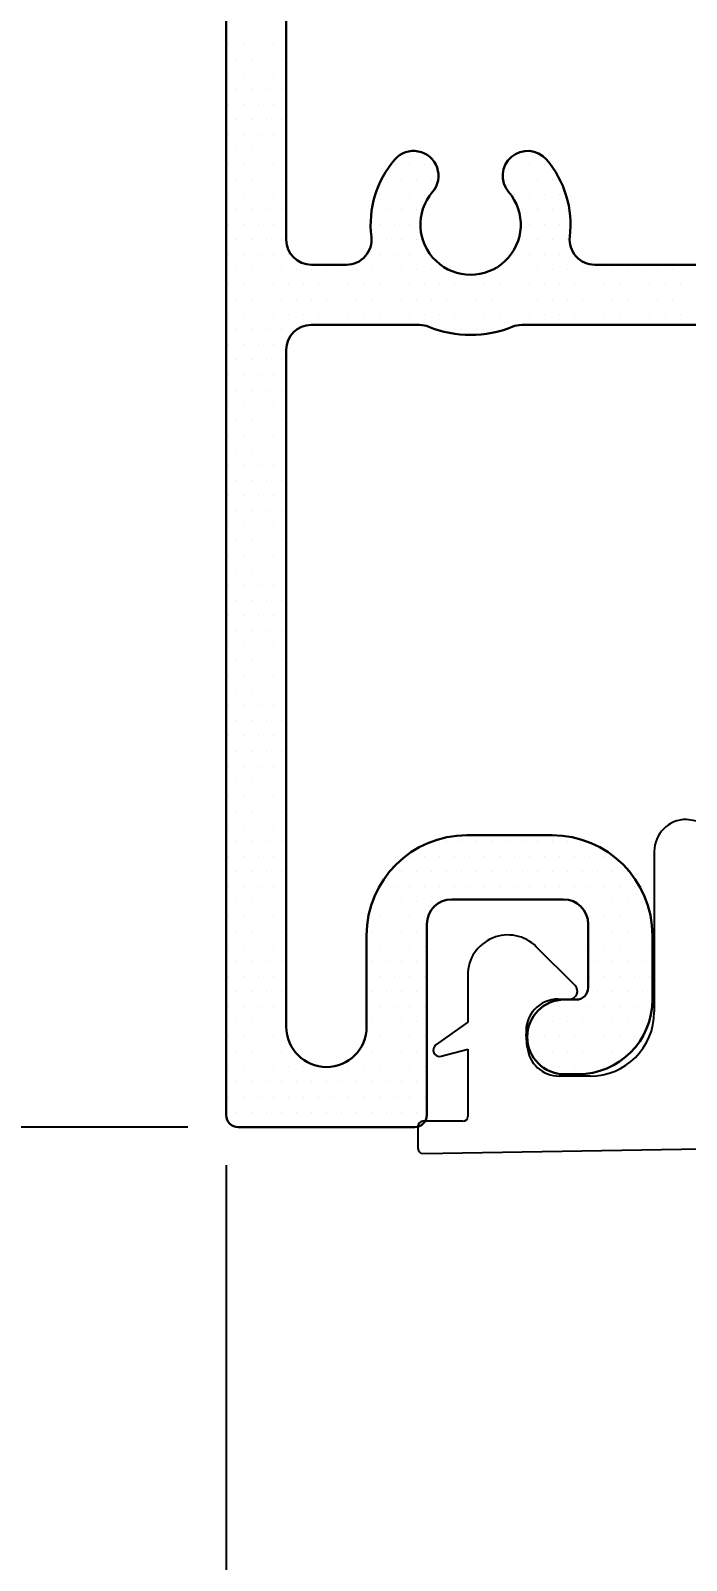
# Model space of a CAD drawing. Header units: inches. Extents: x 3.8 to 36.3, y 0.9 to 43.6.
# Drawn here: x 5.826 to 6.643, y 17.235 to 19.142 of the extents above; entities that cross this region are included whole.
import ezdxf

# ---------------------------------------------------------------- set-up
doc = ezdxf.new("R2010")
doc.units = ezdxf.units.IN
doc.header["$MEASUREMENT"] = 0
for name, color, linetype in [('R-ANNO-DIMS', 3, 'Continuous'), ('R-SWTS-DET1', 1, 'Continuous'), ('R-SWTS-PAT1', 5, 'Continuous')]:
    doc.layers.add(name, color=color, linetype=linetype)
doc.styles.add('SWTSTEXT', font='romans.shx')
doc.dimstyles.new('SWTSARCH', dxfattribs={"dimtxt": 0.25, "dimasz": 0.25, "dimexe": 0.179688, "dimexo": 0.0625, "dimgap": 0.125, "dimtad": 1, "dimtih": 1, "dimtoh": 1, "dimdec": 4, "dimzin": 4, "dimdsep": 46, "dimlunit": 4, "dimtxsty": 'SWTSTEXT', "dimcen": 0.1875, "dimdle": 0.179688, "dimclrd": 256, "dimclre": 256, "dimclrt": 256, "dimadec": 0, "dimazin": 1, "dimtfac": 1, "dimtdec": 4, "dimtofl": 0, "dimtmove": 0, "dimatfit": 3, "dimfxl": 0, "dimfrac": 2, "dimtolj": 1, "dimtzin": 4, "dimlwd": -1, "dimlwe": -1, "dimarcsym": 0})

# ---------------------------------------------------------------- blocks, each defined once
blk = doc.blocks.new('*D8')
at = {"layer": 'Defpoints', "color": 0}
for p in [(5.1723, 19.7748), (6.0842, 19.7748), (6.0842, 17.7751)]:
    blk.add_point(p, dxfattribs=at)
at = {"layer": 'R-ANNO-DIMS'}
for p, q in [((6.0217, 19.7748), (4.9926, 19.7748)), ((5.1723, 19.5248), (5.1723, 19.0817)), ((5.1723, 18.0251), (5.1723, 18.534)), ((6.0217, 17.7751), (4.9926, 17.7751))]:
    blk.add_line(p, q, dxfattribs=at)
for points in [[(5.1306, 19.5248), (5.214, 19.5248), (5.1723, 19.7748)], [(5.1306, 18.0251), (5.214, 18.0251), (5.1723, 17.7751)]]:
    blk.add_solid(points, dxfattribs=at)
at = {"layer": 'R-ANNO-DIMS', "insert": (5.1723, 18.8079), "char_height": 0.25, "attachment_point": 5, "style": 'SWTSTEXT'}
blk.add_mtext('\\A1;2"', dxfattribs=at)
blk = doc.blocks.new('*D9')
at = {"layer": 'Defpoints', "color": 0}
for p in [(10.5692, 18.7891), (6.0692, 17.7901), (6.0692, 16.3107)]:
    blk.add_point(p, dxfattribs=at)
at = {"layer": 'R-ANNO-DIMS'}
for p, q in [((10.5692, 18.7266), (10.5692, 16.131)), ((6.0692, 17.7276), (6.0692, 16.131)), ((10.3192, 16.3107), (6.3192, 16.3107))]:
    blk.add_line(p, q, dxfattribs=at)
for points in [[(6.3192, 16.3523), (6.3192, 16.269), (6.0692, 16.3107)], [(10.3192, 16.3523), (10.3192, 16.269), (10.5692, 16.3107)]]:
    blk.add_solid(points, dxfattribs=at)
at = {"layer": 'R-ANNO-DIMS', "insert": (8.3305, 16.6261), "char_height": 0.25, "attachment_point": 5, "style": 'SWTSTEXT'}
blk.add_mtext('\\A1;4 1/2"', dxfattribs=at)

msp = doc.modelspace()

# ---------------------------------------------------------------- linework, layer by layer
at = {"layer": 'R-SWTS-DET1', "lineweight": 30}
for p, q in [((6.06923, 19.7598), (6.06923, 17.79014)), ((6.14423, 18.88139), (6.14423, 19.6808)), ((6.21912, 18.85014), (6.17548, 18.85014)), ((6.69423, 18.85014), (6.52834, 18.85014)), ((6.17523, 18.77514), (6.31008, 18.77514)), ((6.43738, 18.77514), (6.98328, 18.77514)), ((6.14423, 17.90014), (6.14423, 18.74414)), ((6.47523, 18.13914), (6.36923, 18.13914)), ((6.35023, 18.05914), (6.48923, 18.05914)), ((6.31923, 17.79014), (6.31923, 18.02814)), ((6.52023, 18.02814), (6.52023, 17.94914)), ((6.24423, 18.01414), (6.24423, 17.90014)), ((6.60023, 17.93414), (6.60023, 18.01414)), ((6.50523, 17.93414), (6.49073, 17.93414)), ((6.49073, 17.84114), (6.50723, 17.84114)), ((6.08423, 17.77514), (6.30423, 17.77514))]:
    msp.add_line(p, q, dxfattribs=at)
at = {"layer": 'R-SWTS-DET1'}
for p, q in [((6.60251, 18.11876), (6.60251, 17.91876)), ((6.50383, 17.95184), (6.45557, 18.0001)), ((6.37021, 17.96474), (6.37021, 17.90589)), ((6.48276, 17.93476), (6.49676, 17.93476)), ((6.37021, 17.90589), (6.33058, 17.87775)), ((6.44431, 17.87528), (6.44291, 17.89128)), ((6.33728, 17.8635), (6.37021, 17.87233)), ((6.37021, 17.87233), (6.37021, 17.78845)), ((6.52251, 17.83876), (6.48416, 17.83876)), ((6.30821, 17.77645), (6.30821, 17.74845)), ((6.36421, 17.78245), (6.31421, 17.78245)), ((6.31421, 17.74245), (6.73267, 17.74937))]:
    msp.add_line(p, q, dxfattribs=at)
at = {"layer": 'R-SWTS-DET1', "lineweight": 30}
for centre, radius, start, end in [((6.37373, 18.90018), 0.1245, 139.363, 186.92816), ((6.30278, 18.96107), 0.031, 319.363, 139.363), ((6.44468, 18.96107), 0.031, 40.637, 220.637), ((6.37373, 18.90018), 0.1245, 353.07184, 40.637), ((6.37373, 18.90018), 0.0625, 139.363, 40.637), ((6.17548, 18.88139), 0.03125, 180, 270), ((6.21912, 18.88139), 0.03125, 270, 6.92816), ((6.52834, 18.88139), 0.03125, 173.07184, 270), ((6.17523, 18.74414), 0.031, 90, 180), ((6.31008, 18.74389), 0.03125, 67.84196, 90), ((6.37373, 18.90018), 0.1375, 247.84196, 292.15804), ((6.43738, 18.74389), 0.03125, 90, 112.15804), ((6.36923, 18.01414), 0.125, 90, 180), ((6.47523, 18.01414), 0.125, 0, 90), ((6.35023, 18.02814), 0.031, 90, 180), ((6.48923, 18.02814), 0.031, 0, 90), ((6.50523, 17.94914), 0.015, 270, 0), ((6.49073, 17.88764), 0.0465, 90, 270), ((6.50723, 17.93414), 0.093, 270, 360), ((6.19423, 17.90014), 0.05, 180, 0), ((6.08423, 17.79014), 0.015, 180, 270), ((6.30423, 17.79014), 0.015, 270, 0)]:
    msp.add_arc(centre, radius, start, end, dxfattribs=at)
at = {"layer": 'R-SWTS-DET1'}
for centre, radius, start, end in [((6.64251, 18.11876), 0.04, 90, 180), ((6.62321, 18.00552), 0.15445, 31.83545, 82.82307), ((6.42021, 17.96474), 0.05, 45, 180), ((6.49676, 17.94476), 0.01, 270, 45), ((6.48276, 17.89476), 0.04, 90, 185), ((6.52251, 17.91876), 0.08, 270, 0), ((6.33521, 17.87123), 0.008, 125.37388, 285), ((6.48416, 17.87876), 0.04, 185, 270), ((6.31421, 17.77645), 0.006, 90, 180), ((6.36421, 17.78845), 0.006, 270, 0), ((6.31421, 17.74845), 0.006, 180, 270)]:
    msp.add_arc(centre, radius, start, end, dxfattribs=at)
at = {"layer": 'R-SWTS-PAT1'}
for p, q in [((6.07216, 19.12525), (6.07216, 19.12525)), ((6.09091, 19.12525), (6.09091, 19.12525)), ((6.10966, 19.12525), (6.10966, 19.12525)), ((6.12841, 19.12525), (6.12841, 19.12525)), ((6.08154, 19.1065), (6.08154, 19.1065)), ((6.10029, 19.1065), (6.10029, 19.1065)), ((6.11904, 19.1065), (6.11904, 19.1065)), ((6.13779, 19.1065), (6.13779, 19.1065)), ((6.07216, 19.08775), (6.07216, 19.08775)), ((6.09091, 19.08775), (6.09091, 19.08775)), ((6.10966, 19.08775), (6.10966, 19.08775)), ((6.12841, 19.08775), (6.12841, 19.08775)), ((6.07216, 19.05025), (6.07216, 19.05025)), ((6.08154, 19.069), (6.08154, 19.069)), ((6.09091, 19.05025), (6.09091, 19.05025)), ((6.10029, 19.069), (6.10029, 19.069)), ((6.10966, 19.05025), (6.10966, 19.05025)), ((6.11904, 19.069), (6.11904, 19.069)), ((6.12841, 19.05025), (6.12841, 19.05025)), ((6.13779, 19.069), (6.13779, 19.069)), ((6.08154, 19.0315), (6.08154, 19.0315)), ((6.10029, 19.0315), (6.10029, 19.0315)), ((6.11904, 19.0315), (6.11904, 19.0315)), ((6.13779, 19.0315), (6.13779, 19.0315)), ((6.07216, 19.01275), (6.07216, 19.01275)), ((6.09091, 19.01275), (6.09091, 19.01275)), ((6.10966, 19.01275), (6.10966, 19.01275)), ((6.12841, 19.01275), (6.12841, 19.01275)), ((6.08154, 18.994), (6.08154, 18.994)), ((6.10029, 18.994), (6.10029, 18.994)), ((6.11904, 18.994), (6.11904, 18.994)), ((6.13779, 18.994), (6.13779, 18.994)), ((6.07216, 18.97525), (6.07216, 18.97525)), ((6.09091, 18.97525), (6.09091, 18.97525)), ((6.10966, 18.97525), (6.10966, 18.97525)), ((6.12841, 18.97525), (6.12841, 18.97525)), ((6.27841, 18.97525), (6.27841, 18.97525)), ((6.29716, 18.97525), (6.29716, 18.97525)), ((6.31591, 18.97525), (6.31591, 18.97525)), ((6.42841, 18.97525), (6.42841, 18.97525)), ((6.44716, 18.97525), (6.44716, 18.97525)), ((6.46591, 18.97525), (6.46591, 18.97525)), ((6.08154, 18.9565), (6.08154, 18.9565)), ((6.10029, 18.9565), (6.10029, 18.9565)), ((6.11904, 18.9565), (6.11904, 18.9565)), ((6.13779, 18.9565), (6.13779, 18.9565)), ((6.26904, 18.9565), (6.26904, 18.9565)), ((6.28779, 18.9565), (6.28779, 18.9565)), ((6.30654, 18.9565), (6.30654, 18.9565)), ((6.32529, 18.9565), (6.32529, 18.9565)), ((6.41904, 18.9565), (6.41904, 18.9565)), ((6.43779, 18.9565), (6.43779, 18.9565)), ((6.45654, 18.9565), (6.45654, 18.9565)), ((6.47529, 18.9565), (6.47529, 18.9565)), ((6.07216, 18.93775), (6.07216, 18.93775)), ((6.09091, 18.93775), (6.09091, 18.93775)), ((6.10966, 18.93775), (6.10966, 18.93775)), ((6.12841, 18.93775), (6.12841, 18.93775)), ((6.25966, 18.93775), (6.25966, 18.93775)), ((6.27841, 18.93775), (6.27841, 18.93775)), ((6.29716, 18.93775), (6.29716, 18.93775)), ((6.31591, 18.93775), (6.31591, 18.93775)), ((6.42841, 18.93775), (6.42841, 18.93775)), ((6.44716, 18.93775), (6.44716, 18.93775)), ((6.46591, 18.93775), (6.46591, 18.93775)), ((6.48466, 18.93775), (6.48466, 18.93775)), ((6.08154, 18.919), (6.08154, 18.919)), ((6.10029, 18.919), (6.10029, 18.919)), ((6.11904, 18.919), (6.11904, 18.919)), ((6.13779, 18.919), (6.13779, 18.919)), ((6.26904, 18.919), (6.26904, 18.919)), ((6.28779, 18.919), (6.28779, 18.919)), ((6.30654, 18.919), (6.30654, 18.919)), ((6.43779, 18.919), (6.43779, 18.919)), ((6.45654, 18.919), (6.45654, 18.919)), ((6.47529, 18.919), (6.47529, 18.919)), ((6.49404, 18.919), (6.49404, 18.919)), ((6.07216, 18.90025), (6.07216, 18.90025)), ((6.09091, 18.90025), (6.09091, 18.90025)), ((6.10966, 18.90025), (6.10966, 18.90025)), ((6.12841, 18.90025), (6.12841, 18.90025)), ((6.25966, 18.90025), (6.25966, 18.90025)), ((6.27841, 18.90025), (6.27841, 18.90025)), ((6.29716, 18.90025), (6.29716, 18.90025)), ((6.44716, 18.90025), (6.44716, 18.90025)), ((6.46591, 18.90025), (6.46591, 18.90025)), ((6.48466, 18.90025), (6.48466, 18.90025)), ((6.08154, 18.8815), (6.08154, 18.8815)), ((6.10029, 18.8815), (6.10029, 18.8815)), ((6.11904, 18.8815), (6.11904, 18.8815)), ((6.13779, 18.8815), (6.13779, 18.8815)), ((6.26904, 18.8815), (6.26904, 18.8815)), ((6.28779, 18.8815), (6.28779, 18.8815)), ((6.30654, 18.8815), (6.30654, 18.8815)), ((6.43779, 18.8815), (6.43779, 18.8815)), ((6.45654, 18.8815), (6.45654, 18.8815)), ((6.47529, 18.8815), (6.47529, 18.8815)), ((6.49404, 18.8815), (6.49404, 18.8815)), ((6.07216, 18.86275), (6.07216, 18.86275)), ((6.09091, 18.86275), (6.09091, 18.86275)), ((6.10966, 18.86275), (6.10966, 18.86275)), ((6.12841, 18.86275), (6.12841, 18.86275)), ((6.14716, 18.86275), (6.14716, 18.86275)), ((6.25966, 18.86275), (6.25966, 18.86275)), ((6.27841, 18.86275), (6.27841, 18.86275)), ((6.29716, 18.86275), (6.29716, 18.86275)), ((6.31591, 18.86275), (6.31591, 18.86275)), ((6.42841, 18.86275), (6.42841, 18.86275)), ((6.44716, 18.86275), (6.44716, 18.86275)), ((6.46591, 18.86275), (6.46591, 18.86275)), ((6.48466, 18.86275), (6.48466, 18.86275)), ((6.08154, 18.844), (6.08154, 18.844)), ((6.10029, 18.844), (6.10029, 18.844)), ((6.11904, 18.844), (6.11904, 18.844)), ((6.13779, 18.844), (6.13779, 18.844)), ((6.15654, 18.844), (6.15654, 18.844)), ((6.17529, 18.844), (6.17529, 18.844)), ((6.19404, 18.844), (6.19404, 18.844)), ((6.21279, 18.844), (6.21279, 18.844)), ((6.23154, 18.844), (6.23154, 18.844)), ((6.25029, 18.844), (6.25029, 18.844)), ((6.26904, 18.844), (6.26904, 18.844)), ((6.28779, 18.844), (6.28779, 18.844)), ((6.30654, 18.844), (6.30654, 18.844)), ((6.32529, 18.844), (6.32529, 18.844)), ((6.34404, 18.844), (6.34404, 18.844)), ((6.41904, 18.844), (6.41904, 18.844)), ((6.43779, 18.844), (6.43779, 18.844)), ((6.45654, 18.844), (6.45654, 18.844)), ((6.47529, 18.844), (6.47529, 18.844)), ((6.49404, 18.844), (6.49404, 18.844)), ((6.51279, 18.844), (6.51279, 18.844)), ((6.53154, 18.844), (6.53154, 18.844)), ((6.55029, 18.844), (6.55029, 18.844)), ((6.56904, 18.844), (6.56904, 18.844)), ((6.58779, 18.844), (6.58779, 18.844)), ((6.60654, 18.844), (6.60654, 18.844)), ((6.62529, 18.844), (6.62529, 18.844)), ((6.07216, 18.82525), (6.07216, 18.82525)), ((6.09091, 18.82525), (6.09091, 18.82525)), ((6.10966, 18.82525), (6.10966, 18.82525)), ((6.12841, 18.82525), (6.12841, 18.82525)), ((6.14716, 18.82525), (6.14716, 18.82525)), ((6.16591, 18.82525), (6.16591, 18.82525)), ((6.18466, 18.82525), (6.18466, 18.82525)), ((6.20341, 18.82525), (6.20341, 18.82525)), ((6.22216, 18.82525), (6.22216, 18.82525)), ((6.24091, 18.82525), (6.24091, 18.82525)), ((6.25966, 18.82525), (6.25966, 18.82525)), ((6.27841, 18.82525), (6.27841, 18.82525)), ((6.29716, 18.82525), (6.29716, 18.82525)), ((6.31591, 18.82525), (6.31591, 18.82525)), ((6.33466, 18.82525), (6.33466, 18.82525)), ((6.35341, 18.82525), (6.35341, 18.82525)), ((6.37216, 18.82525), (6.37216, 18.82525)), ((6.39091, 18.82525), (6.39091, 18.82525)), ((6.40966, 18.82525), (6.40966, 18.82525)), ((6.42841, 18.82525), (6.42841, 18.82525)), ((6.44716, 18.82525), (6.44716, 18.82525)), ((6.46591, 18.82525), (6.46591, 18.82525)), ((6.48466, 18.82525), (6.48466, 18.82525)), ((6.50341, 18.82525), (6.50341, 18.82525)), ((6.52216, 18.82525), (6.52216, 18.82525)), ((6.54091, 18.82525), (6.54091, 18.82525)), ((6.55966, 18.82525), (6.55966, 18.82525)), ((6.57841, 18.82525), (6.57841, 18.82525)), ((6.59716, 18.82525), (6.59716, 18.82525)), ((6.61591, 18.82525), (6.61591, 18.82525)), ((6.63466, 18.82525), (6.63466, 18.82525)), ((6.08154, 18.8065), (6.08154, 18.8065)), ((6.10029, 18.8065), (6.10029, 18.8065)), ((6.11904, 18.8065), (6.11904, 18.8065)), ((6.13779, 18.8065), (6.13779, 18.8065)), ((6.15654, 18.8065), (6.15654, 18.8065)), ((6.17529, 18.8065), (6.17529, 18.8065)), ((6.19404, 18.8065), (6.19404, 18.8065)), ((6.21279, 18.8065), (6.21279, 18.8065)), ((6.23154, 18.8065), (6.23154, 18.8065)), ((6.25029, 18.8065), (6.25029, 18.8065)), ((6.26904, 18.8065), (6.26904, 18.8065)), ((6.28779, 18.8065), (6.28779, 18.8065)), ((6.30654, 18.8065), (6.30654, 18.8065)), ((6.32529, 18.8065), (6.32529, 18.8065)), ((6.34404, 18.8065), (6.34404, 18.8065)), ((6.36279, 18.8065), (6.36279, 18.8065)), ((6.38154, 18.8065), (6.38154, 18.8065)), ((6.40029, 18.8065), (6.40029, 18.8065)), ((6.41904, 18.8065), (6.41904, 18.8065)), ((6.43779, 18.8065), (6.43779, 18.8065)), ((6.45654, 18.8065), (6.45654, 18.8065)), ((6.47529, 18.8065), (6.47529, 18.8065)), ((6.49404, 18.8065), (6.49404, 18.8065)), ((6.51279, 18.8065), (6.51279, 18.8065)), ((6.53154, 18.8065), (6.53154, 18.8065)), ((6.55029, 18.8065), (6.55029, 18.8065)), ((6.56904, 18.8065), (6.56904, 18.8065)), ((6.58779, 18.8065), (6.58779, 18.8065)), ((6.60654, 18.8065), (6.60654, 18.8065)), ((6.62529, 18.8065), (6.62529, 18.8065)), ((6.07216, 18.78775), (6.07216, 18.78775)), ((6.09091, 18.78775), (6.09091, 18.78775)), ((6.10966, 18.78775), (6.10966, 18.78775)), ((6.12841, 18.78775), (6.12841, 18.78775)), ((6.14716, 18.78775), (6.14716, 18.78775)), ((6.16591, 18.78775), (6.16591, 18.78775)), ((6.18466, 18.78775), (6.18466, 18.78775)), ((6.20341, 18.78775), (6.20341, 18.78775)), ((6.22216, 18.78775), (6.22216, 18.78775)), ((6.24091, 18.78775), (6.24091, 18.78775)), ((6.25966, 18.78775), (6.25966, 18.78775)), ((6.27841, 18.78775), (6.27841, 18.78775)), ((6.29716, 18.78775), (6.29716, 18.78775)), ((6.31591, 18.78775), (6.31591, 18.78775)), ((6.33466, 18.78775), (6.33466, 18.78775)), ((6.35341, 18.78775), (6.35341, 18.78775)), ((6.37216, 18.78775), (6.37216, 18.78775)), ((6.39091, 18.78775), (6.39091, 18.78775)), ((6.40966, 18.78775), (6.40966, 18.78775)), ((6.42841, 18.78775), (6.42841, 18.78775)), ((6.44716, 18.78775), (6.44716, 18.78775)), ((6.46591, 18.78775), (6.46591, 18.78775)), ((6.48466, 18.78775), (6.48466, 18.78775)), ((6.50341, 18.78775), (6.50341, 18.78775)), ((6.52216, 18.78775), (6.52216, 18.78775)), ((6.54091, 18.78775), (6.54091, 18.78775)), ((6.55966, 18.78775), (6.55966, 18.78775)), ((6.57841, 18.78775), (6.57841, 18.78775)), ((6.59716, 18.78775), (6.59716, 18.78775)), ((6.61591, 18.78775), (6.61591, 18.78775)), ((6.63466, 18.78775), (6.63466, 18.78775)), ((6.08154, 18.769), (6.08154, 18.769)), ((6.10029, 18.769), (6.10029, 18.769)), ((6.11904, 18.769), (6.11904, 18.769)), ((6.13779, 18.769), (6.13779, 18.769)), ((6.15654, 18.769), (6.15654, 18.769)), ((6.34404, 18.769), (6.34404, 18.769)), ((6.36279, 18.769), (6.36279, 18.769)), ((6.38154, 18.769), (6.38154, 18.769)), ((6.40029, 18.769), (6.40029, 18.769)), ((6.07216, 18.75025), (6.07216, 18.75025)), ((6.09091, 18.75025), (6.09091, 18.75025)), ((6.10966, 18.75025), (6.10966, 18.75025)), ((6.12841, 18.75025), (6.12841, 18.75025)), ((6.08154, 18.7315), (6.08154, 18.7315)), ((6.10029, 18.7315), (6.10029, 18.7315)), ((6.11904, 18.7315), (6.11904, 18.7315)), ((6.13779, 18.7315), (6.13779, 18.7315)), ((6.07216, 18.71275), (6.07216, 18.71275)), ((6.09091, 18.71275), (6.09091, 18.71275)), ((6.10966, 18.71275), (6.10966, 18.71275)), ((6.12841, 18.71275), (6.12841, 18.71275)), ((6.08154, 18.694), (6.08154, 18.694)), ((6.10029, 18.694), (6.10029, 18.694)), ((6.11904, 18.694), (6.11904, 18.694)), ((6.13779, 18.694), (6.13779, 18.694)), ((6.07216, 18.67525), (6.07216, 18.67525)), ((6.09091, 18.67525), (6.09091, 18.67525)), ((6.10966, 18.67525), (6.10966, 18.67525)), ((6.12841, 18.67525), (6.12841, 18.67525)), ((6.08154, 18.6565), (6.08154, 18.6565)), ((6.10029, 18.6565), (6.10029, 18.6565)), ((6.11904, 18.6565), (6.11904, 18.6565)), ((6.13779, 18.6565), (6.13779, 18.6565)), ((6.07216, 18.63775), (6.07216, 18.63775)), ((6.09091, 18.63775), (6.09091, 18.63775)), ((6.10966, 18.63775), (6.10966, 18.63775)), ((6.12841, 18.63775), (6.12841, 18.63775)), ((6.08154, 18.619), (6.08154, 18.619)), ((6.10029, 18.619), (6.10029, 18.619)), ((6.11904, 18.619), (6.11904, 18.619)), ((6.13779, 18.619), (6.13779, 18.619)), ((6.07216, 18.60025), (6.07216, 18.60025)), ((6.09091, 18.60025), (6.09091, 18.60025)), ((6.10966, 18.60025), (6.10966, 18.60025)), ((6.12841, 18.60025), (6.12841, 18.60025)), ((6.08154, 18.5815), (6.08154, 18.5815)), ((6.10029, 18.5815), (6.10029, 18.5815)), ((6.11904, 18.5815), (6.11904, 18.5815)), ((6.13779, 18.5815), (6.13779, 18.5815)), ((6.07216, 18.56275), (6.07216, 18.56275)), ((6.09091, 18.56275), (6.09091, 18.56275)), ((6.10966, 18.56275), (6.10966, 18.56275)), ((6.12841, 18.56275), (6.12841, 18.56275)), ((6.08154, 18.544), (6.08154, 18.544)), ((6.10029, 18.544), (6.10029, 18.544)), ((6.11904, 18.544), (6.11904, 18.544)), ((6.13779, 18.544), (6.13779, 18.544)), ((6.07216, 18.52525), (6.07216, 18.52525)), ((6.09091, 18.52525), (6.09091, 18.52525)), ((6.10966, 18.52525), (6.10966, 18.52525)), ((6.12841, 18.52525), (6.12841, 18.52525)), ((6.08154, 18.5065), (6.08154, 18.5065)), ((6.10029, 18.5065), (6.10029, 18.5065)), ((6.11904, 18.5065), (6.11904, 18.5065)), ((6.13779, 18.5065), (6.13779, 18.5065)), ((6.07216, 18.48775), (6.07216, 18.48775)), ((6.09091, 18.48775), (6.09091, 18.48775)), ((6.10966, 18.48775), (6.10966, 18.48775)), ((6.12841, 18.48775), (6.12841, 18.48775)), ((6.08154, 18.469), (6.08154, 18.469)), ((6.10029, 18.469), (6.10029, 18.469)), ((6.11904, 18.469), (6.11904, 18.469)), ((6.13779, 18.469), (6.13779, 18.469)), ((6.07216, 18.45025), (6.07216, 18.45025)), ((6.09091, 18.45025), (6.09091, 18.45025)), ((6.10966, 18.45025), (6.10966, 18.45025)), ((6.12841, 18.45025), (6.12841, 18.45025)), ((6.08154, 18.4315), (6.08154, 18.4315)), ((6.10029, 18.4315), (6.10029, 18.4315)), ((6.11904, 18.4315), (6.11904, 18.4315)), ((6.13779, 18.4315), (6.13779, 18.4315)), ((6.07216, 18.41275), (6.07216, 18.41275)), ((6.09091, 18.41275), (6.09091, 18.41275)), ((6.10966, 18.41275), (6.10966, 18.41275)), ((6.12841, 18.41275), (6.12841, 18.41275)), ((6.08154, 18.394), (6.08154, 18.394)), ((6.10029, 18.394), (6.10029, 18.394)), ((6.11904, 18.394), (6.11904, 18.394)), ((6.13779, 18.394), (6.13779, 18.394)), ((6.07216, 18.37525), (6.07216, 18.37525)), ((6.09091, 18.37525), (6.09091, 18.37525)), ((6.10966, 18.37525), (6.10966, 18.37525)), ((6.12841, 18.37525), (6.12841, 18.37525)), ((6.08154, 18.3565), (6.08154, 18.3565)), ((6.10029, 18.3565), (6.10029, 18.3565)), ((6.11904, 18.3565), (6.11904, 18.3565)), ((6.13779, 18.3565), (6.13779, 18.3565)), ((6.07216, 18.33775), (6.07216, 18.33775)), ((6.09091, 18.33775), (6.09091, 18.33775)), ((6.10966, 18.33775), (6.10966, 18.33775)), ((6.12841, 18.33775), (6.12841, 18.33775)), ((6.08154, 18.319), (6.08154, 18.319)), ((6.10029, 18.319), (6.10029, 18.319)), ((6.11904, 18.319), (6.11904, 18.319)), ((6.13779, 18.319), (6.13779, 18.319)), ((6.07216, 18.30025), (6.07216, 18.30025)), ((6.09091, 18.30025), (6.09091, 18.30025)), ((6.10966, 18.30025), (6.10966, 18.30025)), ((6.12841, 18.30025), (6.12841, 18.30025)), ((6.08154, 18.2815), (6.08154, 18.2815)), ((6.10029, 18.2815), (6.10029, 18.2815)), ((6.11904, 18.2815), (6.11904, 18.2815)), ((6.13779, 18.2815), (6.13779, 18.2815)), ((6.07216, 18.26275), (6.07216, 18.26275)), ((6.09091, 18.26275), (6.09091, 18.26275)), ((6.10966, 18.26275), (6.10966, 18.26275)), ((6.12841, 18.26275), (6.12841, 18.26275)), ((6.08154, 18.244), (6.08154, 18.244)), ((6.10029, 18.244), (6.10029, 18.244)), ((6.11904, 18.244), (6.11904, 18.244)), ((6.13779, 18.244), (6.13779, 18.244)), ((6.07216, 18.22525), (6.07216, 18.22525)), ((6.09091, 18.22525), (6.09091, 18.22525)), ((6.10966, 18.22525), (6.10966, 18.22525)), ((6.12841, 18.22525), (6.12841, 18.22525)), ((6.08154, 18.2065), (6.08154, 18.2065)), ((6.10029, 18.2065), (6.10029, 18.2065)), ((6.11904, 18.2065), (6.11904, 18.2065)), ((6.13779, 18.2065), (6.13779, 18.2065)), ((6.07216, 18.18775), (6.07216, 18.18775)), ((6.09091, 18.18775), (6.09091, 18.18775)), ((6.10966, 18.18775), (6.10966, 18.18775)), ((6.12841, 18.18775), (6.12841, 18.18775)), ((6.08154, 18.169), (6.08154, 18.169)), ((6.10029, 18.169), (6.10029, 18.169)), ((6.11904, 18.169), (6.11904, 18.169)), ((6.13779, 18.169), (6.13779, 18.169)), ((6.07216, 18.15025), (6.07216, 18.15025)), ((6.09091, 18.15025), (6.09091, 18.15025)), ((6.10966, 18.15025), (6.10966, 18.15025)), ((6.12841, 18.15025), (6.12841, 18.15025)), ((6.08154, 18.1315), (6.08154, 18.1315)), ((6.10029, 18.1315), (6.10029, 18.1315)), ((6.11904, 18.1315), (6.11904, 18.1315)), ((6.13779, 18.1315), (6.13779, 18.1315)), ((6.34404, 18.1315), (6.34404, 18.1315)), ((6.36279, 18.1315), (6.36279, 18.1315)), ((6.38154, 18.1315), (6.38154, 18.1315)), ((6.40029, 18.1315), (6.40029, 18.1315)), ((6.41904, 18.1315), (6.41904, 18.1315)), ((6.43779, 18.1315), (6.43779, 18.1315)), ((6.45654, 18.1315), (6.45654, 18.1315)), ((6.47529, 18.1315), (6.47529, 18.1315)), ((6.49404, 18.1315), (6.49404, 18.1315)), ((6.51279, 18.1315), (6.51279, 18.1315)), ((6.07216, 18.11275), (6.07216, 18.11275)), ((6.09091, 18.11275), (6.09091, 18.11275)), ((6.10966, 18.11275), (6.10966, 18.11275)), ((6.12841, 18.11275), (6.12841, 18.11275)), ((6.29716, 18.11275), (6.29716, 18.11275)), ((6.31591, 18.11275), (6.31591, 18.11275)), ((6.33466, 18.11275), (6.33466, 18.11275)), ((6.35341, 18.11275), (6.35341, 18.11275)), ((6.37216, 18.11275), (6.37216, 18.11275)), ((6.39091, 18.11275), (6.39091, 18.11275)), ((6.40966, 18.11275), (6.40966, 18.11275)), ((6.42841, 18.11275), (6.42841, 18.11275)), ((6.44716, 18.11275), (6.44716, 18.11275)), ((6.46591, 18.11275), (6.46591, 18.11275)), ((6.48466, 18.11275), (6.48466, 18.11275)), ((6.50341, 18.11275), (6.50341, 18.11275)), ((6.52216, 18.11275), (6.52216, 18.11275)), ((6.54091, 18.11275), (6.54091, 18.11275)), ((6.08154, 18.094), (6.08154, 18.094)), ((6.10029, 18.094), (6.10029, 18.094)), ((6.11904, 18.094), (6.11904, 18.094)), ((6.13779, 18.094), (6.13779, 18.094)), ((6.28779, 18.094), (6.28779, 18.094)), ((6.30654, 18.094), (6.30654, 18.094)), ((6.32529, 18.094), (6.32529, 18.094)), ((6.34404, 18.094), (6.34404, 18.094)), ((6.36279, 18.094), (6.36279, 18.094)), ((6.38154, 18.094), (6.38154, 18.094)), ((6.40029, 18.094), (6.40029, 18.094)), ((6.41904, 18.094), (6.41904, 18.094)), ((6.43779, 18.094), (6.43779, 18.094)), ((6.45654, 18.094), (6.45654, 18.094)), ((6.47529, 18.094), (6.47529, 18.094)), ((6.49404, 18.094), (6.49404, 18.094)), ((6.51279, 18.094), (6.51279, 18.094)), ((6.53154, 18.094), (6.53154, 18.094)), ((6.55029, 18.094), (6.55029, 18.094)), ((6.56904, 18.094), (6.56904, 18.094)), ((6.07216, 18.07525), (6.07216, 18.07525)), ((6.09091, 18.07525), (6.09091, 18.07525)), ((6.10966, 18.07525), (6.10966, 18.07525)), ((6.12841, 18.07525), (6.12841, 18.07525)), ((6.27841, 18.07525), (6.27841, 18.07525)), ((6.29716, 18.07525), (6.29716, 18.07525)), ((6.31591, 18.07525), (6.31591, 18.07525)), ((6.33466, 18.07525), (6.33466, 18.07525)), ((6.35341, 18.07525), (6.35341, 18.07525)), ((6.37216, 18.07525), (6.37216, 18.07525)), ((6.39091, 18.07525), (6.39091, 18.07525)), ((6.40966, 18.07525), (6.40966, 18.07525)), ((6.42841, 18.07525), (6.42841, 18.07525)), ((6.44716, 18.07525), (6.44716, 18.07525)), ((6.46591, 18.07525), (6.46591, 18.07525)), ((6.48466, 18.07525), (6.48466, 18.07525)), ((6.50341, 18.07525), (6.50341, 18.07525)), ((6.52216, 18.07525), (6.52216, 18.07525)), ((6.54091, 18.07525), (6.54091, 18.07525)), ((6.55966, 18.07525), (6.55966, 18.07525)), ((6.57841, 18.07525), (6.57841, 18.07525)), ((6.08154, 18.0565), (6.08154, 18.0565)), ((6.10029, 18.0565), (6.10029, 18.0565)), ((6.11904, 18.0565), (6.11904, 18.0565)), ((6.13779, 18.0565), (6.13779, 18.0565)), ((6.26904, 18.0565), (6.26904, 18.0565)), ((6.28779, 18.0565), (6.28779, 18.0565)), ((6.30654, 18.0565), (6.30654, 18.0565)), ((6.32529, 18.0565), (6.32529, 18.0565)), ((6.51279, 18.0565), (6.51279, 18.0565)), ((6.53154, 18.0565), (6.53154, 18.0565)), ((6.55029, 18.0565), (6.55029, 18.0565)), ((6.56904, 18.0565), (6.56904, 18.0565)), ((6.58779, 18.0565), (6.58779, 18.0565)), ((6.07216, 18.03775), (6.07216, 18.03775)), ((6.09091, 18.03775), (6.09091, 18.03775)), ((6.10966, 18.03775), (6.10966, 18.03775)), ((6.12841, 18.03775), (6.12841, 18.03775)), ((6.25966, 18.03775), (6.25966, 18.03775)), ((6.27841, 18.03775), (6.27841, 18.03775)), ((6.29716, 18.03775), (6.29716, 18.03775)), ((6.31591, 18.03775), (6.31591, 18.03775)), ((6.52216, 18.03775), (6.52216, 18.03775)), ((6.54091, 18.03775), (6.54091, 18.03775)), ((6.55966, 18.03775), (6.55966, 18.03775)), ((6.57841, 18.03775), (6.57841, 18.03775)), ((6.59716, 18.03775), (6.59716, 18.03775)), ((6.08154, 18.019), (6.08154, 18.019)), ((6.10029, 18.019), (6.10029, 18.019)), ((6.11904, 18.019), (6.11904, 18.019)), ((6.13779, 18.019), (6.13779, 18.019)), ((6.25029, 18.019), (6.25029, 18.019)), ((6.26904, 18.019), (6.26904, 18.019)), ((6.28779, 18.019), (6.28779, 18.019)), ((6.30654, 18.019), (6.30654, 18.019)), ((6.53154, 18.019), (6.53154, 18.019)), ((6.55029, 18.019), (6.55029, 18.019)), ((6.56904, 18.019), (6.56904, 18.019)), ((6.58779, 18.019), (6.58779, 18.019)), ((6.07216, 18.00025), (6.07216, 18.00025)), ((6.09091, 18.00025), (6.09091, 18.00025)), ((6.10966, 18.00025), (6.10966, 18.00025)), ((6.12841, 18.00025), (6.12841, 18.00025)), ((6.25966, 18.00025), (6.25966, 18.00025)), ((6.27841, 18.00025), (6.27841, 18.00025)), ((6.29716, 18.00025), (6.29716, 18.00025)), ((6.31591, 18.00025), (6.31591, 18.00025)), ((6.52216, 18.00025), (6.52216, 18.00025)), ((6.54091, 18.00025), (6.54091, 18.00025)), ((6.55966, 18.00025), (6.55966, 18.00025)), ((6.57841, 18.00025), (6.57841, 18.00025)), ((6.59716, 18.00025), (6.59716, 18.00025)), ((6.08154, 17.9815), (6.08154, 17.9815)), ((6.10029, 17.9815), (6.10029, 17.9815)), ((6.11904, 17.9815), (6.11904, 17.9815)), ((6.13779, 17.9815), (6.13779, 17.9815)), ((6.25029, 17.9815), (6.25029, 17.9815)), ((6.26904, 17.9815), (6.26904, 17.9815)), ((6.28779, 17.9815), (6.28779, 17.9815)), ((6.30654, 17.9815), (6.30654, 17.9815)), ((6.53154, 17.9815), (6.53154, 17.9815)), ((6.55029, 17.9815), (6.55029, 17.9815)), ((6.56904, 17.9815), (6.56904, 17.9815)), ((6.58779, 17.9815), (6.58779, 17.9815)), ((6.07216, 17.96275), (6.07216, 17.96275)), ((6.09091, 17.96275), (6.09091, 17.96275)), ((6.10966, 17.96275), (6.10966, 17.96275)), ((6.12841, 17.96275), (6.12841, 17.96275)), ((6.25966, 17.96275), (6.25966, 17.96275)), ((6.27841, 17.96275), (6.27841, 17.96275)), ((6.29716, 17.96275), (6.29716, 17.96275)), ((6.31591, 17.96275), (6.31591, 17.96275)), ((6.52216, 17.96275), (6.52216, 17.96275)), ((6.54091, 17.96275), (6.54091, 17.96275)), ((6.55966, 17.96275), (6.55966, 17.96275)), ((6.57841, 17.96275), (6.57841, 17.96275)), ((6.59716, 17.96275), (6.59716, 17.96275)), ((6.07216, 17.92525), (6.07216, 17.92525)), ((6.08154, 17.944), (6.08154, 17.944)), ((6.09091, 17.92525), (6.09091, 17.92525)), ((6.10029, 17.944), (6.10029, 17.944)), ((6.10966, 17.92525), (6.10966, 17.92525)), ((6.11904, 17.944), (6.11904, 17.944)), ((6.12841, 17.92525), (6.12841, 17.92525)), ((6.13779, 17.944), (6.13779, 17.944)), ((6.25029, 17.944), (6.25029, 17.944)), ((6.25966, 17.92525), (6.25966, 17.92525)), ((6.26904, 17.944), (6.26904, 17.944)), ((6.27841, 17.92525), (6.27841, 17.92525)), ((6.28779, 17.944), (6.28779, 17.944)), ((6.29716, 17.92525), (6.29716, 17.92525)), ((6.30654, 17.944), (6.30654, 17.944)), ((6.31591, 17.92525), (6.31591, 17.92525)), ((6.46591, 17.92525), (6.46591, 17.92525)), ((6.48466, 17.92525), (6.48466, 17.92525)), ((6.50341, 17.92525), (6.50341, 17.92525)), ((6.52216, 17.92525), (6.52216, 17.92525)), ((6.53154, 17.944), (6.53154, 17.944)), ((6.54091, 17.92525), (6.54091, 17.92525)), ((6.55029, 17.944), (6.55029, 17.944)), ((6.55966, 17.92525), (6.55966, 17.92525)), ((6.56904, 17.944), (6.56904, 17.944)), ((6.57841, 17.92525), (6.57841, 17.92525)), ((6.58779, 17.944), (6.58779, 17.944)), ((6.59716, 17.92525), (6.59716, 17.92525)), ((6.08154, 17.9065), (6.08154, 17.9065)), ((6.10029, 17.9065), (6.10029, 17.9065)), ((6.11904, 17.9065), (6.11904, 17.9065)), ((6.13779, 17.9065), (6.13779, 17.9065)), ((6.25029, 17.9065), (6.25029, 17.9065)), ((6.26904, 17.9065), (6.26904, 17.9065)), ((6.28779, 17.9065), (6.28779, 17.9065)), ((6.30654, 17.9065), (6.30654, 17.9065)), ((6.45654, 17.9065), (6.45654, 17.9065)), ((6.47529, 17.9065), (6.47529, 17.9065)), ((6.49404, 17.9065), (6.49404, 17.9065)), ((6.51279, 17.9065), (6.51279, 17.9065)), ((6.53154, 17.9065), (6.53154, 17.9065)), ((6.55029, 17.9065), (6.55029, 17.9065)), ((6.56904, 17.9065), (6.56904, 17.9065)), ((6.58779, 17.9065), (6.58779, 17.9065)), ((6.07216, 17.88775), (6.07216, 17.88775)), ((6.09091, 17.88775), (6.09091, 17.88775)), ((6.10966, 17.88775), (6.10966, 17.88775)), ((6.12841, 17.88775), (6.12841, 17.88775)), ((6.25966, 17.88775), (6.25966, 17.88775)), ((6.27841, 17.88775), (6.27841, 17.88775)), ((6.29716, 17.88775), (6.29716, 17.88775)), ((6.31591, 17.88775), (6.31591, 17.88775)), ((6.44716, 17.88775), (6.44716, 17.88775)), ((6.46591, 17.88775), (6.46591, 17.88775)), ((6.48466, 17.88775), (6.48466, 17.88775)), ((6.50341, 17.88775), (6.50341, 17.88775)), ((6.52216, 17.88775), (6.52216, 17.88775)), ((6.54091, 17.88775), (6.54091, 17.88775)), ((6.55966, 17.88775), (6.55966, 17.88775)), ((6.57841, 17.88775), (6.57841, 17.88775)), ((6.08154, 17.869), (6.08154, 17.869)), ((6.10029, 17.869), (6.10029, 17.869)), ((6.11904, 17.869), (6.11904, 17.869)), ((6.13779, 17.869), (6.13779, 17.869)), ((6.25029, 17.869), (6.25029, 17.869)), ((6.26904, 17.869), (6.26904, 17.869)), ((6.28779, 17.869), (6.28779, 17.869)), ((6.30654, 17.869), (6.30654, 17.869)), ((6.45654, 17.869), (6.45654, 17.869)), ((6.47529, 17.869), (6.47529, 17.869)), ((6.49404, 17.869), (6.49404, 17.869)), ((6.51279, 17.869), (6.51279, 17.869)), ((6.53154, 17.869), (6.53154, 17.869)), ((6.55029, 17.869), (6.55029, 17.869)), ((6.56904, 17.869), (6.56904, 17.869)), ((6.07216, 17.85025), (6.07216, 17.85025)), ((6.09091, 17.85025), (6.09091, 17.85025)), ((6.10966, 17.85025), (6.10966, 17.85025)), ((6.12841, 17.85025), (6.12841, 17.85025)), ((6.14716, 17.85025), (6.14716, 17.85025)), ((6.16591, 17.85025), (6.16591, 17.85025)), ((6.18466, 17.85025), (6.18466, 17.85025)), ((6.20341, 17.85025), (6.20341, 17.85025)), ((6.22216, 17.85025), (6.22216, 17.85025)), ((6.24091, 17.85025), (6.24091, 17.85025)), ((6.25966, 17.85025), (6.25966, 17.85025)), ((6.27841, 17.85025), (6.27841, 17.85025)), ((6.29716, 17.85025), (6.29716, 17.85025)), ((6.31591, 17.85025), (6.31591, 17.85025)), ((6.46591, 17.85025), (6.46591, 17.85025)), ((6.48466, 17.85025), (6.48466, 17.85025)), ((6.50341, 17.85025), (6.50341, 17.85025)), ((6.52216, 17.85025), (6.52216, 17.85025)), ((6.54091, 17.85025), (6.54091, 17.85025)), ((6.08154, 17.8315), (6.08154, 17.8315)), ((6.10029, 17.8315), (6.10029, 17.8315)), ((6.11904, 17.8315), (6.11904, 17.8315)), ((6.13779, 17.8315), (6.13779, 17.8315)), ((6.15654, 17.8315), (6.15654, 17.8315)), ((6.17529, 17.8315), (6.17529, 17.8315)), ((6.19404, 17.8315), (6.19404, 17.8315)), ((6.21279, 17.8315), (6.21279, 17.8315)), ((6.23154, 17.8315), (6.23154, 17.8315)), ((6.25029, 17.8315), (6.25029, 17.8315)), ((6.26904, 17.8315), (6.26904, 17.8315)), ((6.28779, 17.8315), (6.28779, 17.8315)), ((6.30654, 17.8315), (6.30654, 17.8315)), ((6.07216, 17.81275), (6.07216, 17.81275)), ((6.09091, 17.81275), (6.09091, 17.81275)), ((6.10966, 17.81275), (6.10966, 17.81275)), ((6.12841, 17.81275), (6.12841, 17.81275)), ((6.14716, 17.81275), (6.14716, 17.81275)), ((6.16591, 17.81275), (6.16591, 17.81275)), ((6.18466, 17.81275), (6.18466, 17.81275)), ((6.20341, 17.81275), (6.20341, 17.81275)), ((6.22216, 17.81275), (6.22216, 17.81275)), ((6.24091, 17.81275), (6.24091, 17.81275)), ((6.25966, 17.81275), (6.25966, 17.81275)), ((6.27841, 17.81275), (6.27841, 17.81275)), ((6.29716, 17.81275), (6.29716, 17.81275)), ((6.31591, 17.81275), (6.31591, 17.81275)), ((6.08154, 17.794), (6.08154, 17.794)), ((6.10029, 17.794), (6.10029, 17.794)), ((6.11904, 17.794), (6.11904, 17.794)), ((6.13779, 17.794), (6.13779, 17.794)), ((6.15654, 17.794), (6.15654, 17.794)), ((6.17529, 17.794), (6.17529, 17.794)), ((6.19404, 17.794), (6.19404, 17.794)), ((6.21279, 17.794), (6.21279, 17.794)), ((6.23154, 17.794), (6.23154, 17.794)), ((6.25029, 17.794), (6.25029, 17.794)), ((6.26904, 17.794), (6.26904, 17.794)), ((6.28779, 17.794), (6.28779, 17.794)), ((6.30654, 17.794), (6.30654, 17.794)), ((6.09091, 17.77525), (6.09091, 17.77525)), ((6.10966, 17.77525), (6.10966, 17.77525)), ((6.12841, 17.77525), (6.12841, 17.77525)), ((6.14716, 17.77525), (6.14716, 17.77525)), ((6.16591, 17.77525), (6.16591, 17.77525)), ((6.18466, 17.77525), (6.18466, 17.77525)), ((6.20341, 17.77525), (6.20341, 17.77525)), ((6.22216, 17.77525), (6.22216, 17.77525)), ((6.24091, 17.77525), (6.24091, 17.77525)), ((6.25966, 17.77525), (6.25966, 17.77525)), ((6.27841, 17.77525), (6.27841, 17.77525)), ((6.29716, 17.77525), (6.29716, 17.77525))]:
    msp.add_line(p, q, dxfattribs=at)

# ---------------------------------------------------------------- dimensions: what is measured, and where the dimension line sits
at = {"layer": 'R-ANNO-DIMS'}
dim = msp.add_linear_dim(base=(5.17231, 19.7748), p1=(6.08423, 17.77514), p2=(6.08423, 19.7748), angle=90, dimstyle='SWTSARCH', dxfattribs=at)
dim.commit()
dim.dimension.update_dxf_attribs({"geometry": '*D8', "text_midpoint": (5.17231, 18.80785), "dimtype": 160})
dim = msp.add_linear_dim(base=(6.06923, 16.31067), p1=(10.56923, 18.78909), p2=(6.06923, 17.79014), dimstyle='SWTSARCH', dxfattribs=at)
dim.commit()
dim.dimension.update_dxf_attribs({"geometry": '*D9', "text_midpoint": (8.33049, 16.31067), "dimtype": 160})

doc.saveas('drawing.dxf')
